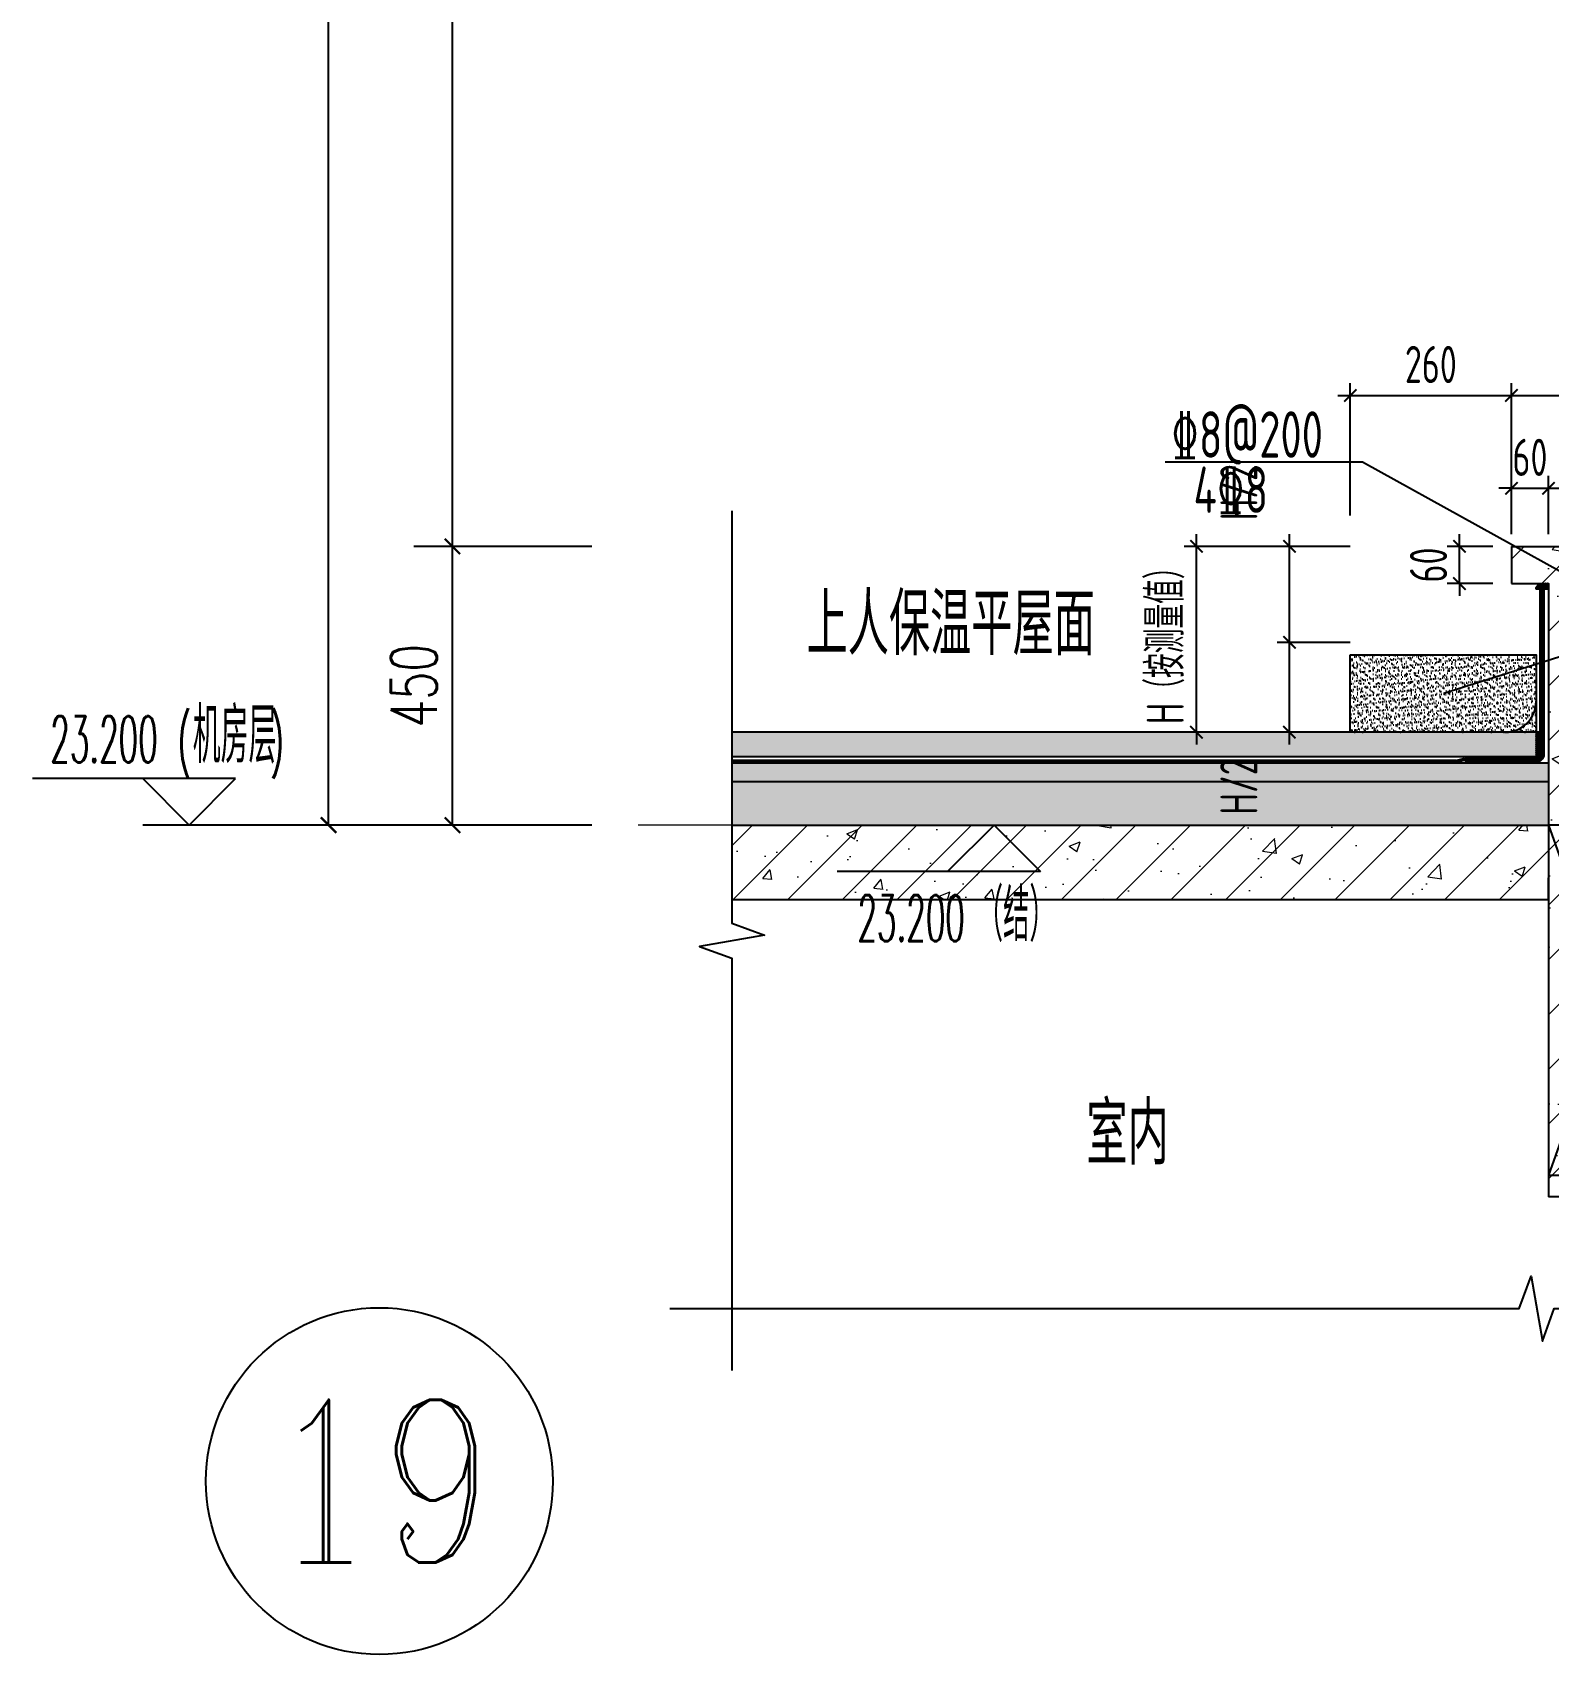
# Model space of a CAD drawing. Extents: x -655480 to 203344, y -294099 to 287156.
# Drawn here: x 168175 to 170623, y 133688 to 136307 of the extents above; entities that cross this region are included whole.
import ezdxf
from ezdxf.enums import TextEntityAlignment as Align

# ---------------------------------------------------------------- set-up
doc = ezdxf.new("R2010")
doc.units = 0
doc.header["$LTSCALE"] = 1000
doc.linetypes.add('DASH', pattern=[0.35, 0.25, -0.1])
doc.linetypes.add('DOTE', pattern=[2.42, 2, -0.2, 0.02, -0.2])
doc.layers.get('0').update_dxf_attribs({"linetype": 'CONTINUOUS'})
doc.layers.get('DEFPOINTS').update_dxf_attribs({"linetype": 'CONTINUOUS'})
for name, color, linetype in [('3-屋面构造层', 157, 'CONTINUOUS'), ('AXIS', 3, 'CONTINUOUS'), ('DIM', 2, 'CONTINUOUS'), ('DIM_ELEV', 3, 'CONTINUOUS'), ('DIM_IDEN', 67, 'CONTINUOUS'), ('DIM_SYMB', 3, 'CONTINUOUS'), ('PUB_DIM', 3, 'CONTINUOUS'), ('PUB_TEXT', 2, 'CONTINUOUS'), ('REIN', 6, 'CONTINUOUS'), ('S-大样-砼线', 7, 'CONTINUOUS'), ('S-引出线', 40, 'CONTINUOUS'), ('TEXT', 2, 'CONTINUOUS'), ('WALL', 5, 'CONTINUOUS'), ('立面-看线', 251, 'CONTINUOUS')]:
    doc.layers.add(name, color=color, linetype=linetype)
for name, color, linetype, lineweight in [('AXIS_TEXT', 7, 'CONTINUOUS', 20), ('DOTE', 19, 'DOTE', 9), ('PUB_HATCH', 8, 'CONTINUOUS', 9)]:
    doc.layers.add(name, color=color, linetype=linetype, lineweight=lineweight)
doc.styles.add('_TCH_AXIS', font='COMPLEX', dxfattribs={"bigfont": 'GBCBIG'})
doc.styles.add('_TCH_DIM', font='SIMPLEX.shx', dxfattribs={"width": 0.7, "bigfont": 'GBCBIG.shx'})
doc.styles.add('_TCH_DIM_T3', font='SIMPLEX', dxfattribs={"width": 0.705882, "bigfont": 'GBCBIG'})
doc.styles.add('TSSD_DIMENSION', font='Tssdeng.shx', dxfattribs={"width": 0.7, "bigfont": 'tssdchn.shx'})
doc.styles.add('TSSD_REIN', font='tssdeng.shx', dxfattribs={"width": 0.7, "height": 300, "bigfont": 'tssdchn.shx'})
doc.dimstyles.new('_TCH_ARCH&&25', dxfattribs={"dimtxt": 74.375, "dimasz": 25, "dimexe": 62.5, "dimexo": 75, "dimgap": 25, "dimtad": 1, "dimdec": 0, "dimzin": 0, "dimdsep": 46, "dimtxsty": '_TCH_DIM_T3', "dimblk": 'ARCHTICK', "dimcen": 0.09, "dimclrt": 7, "dimazin": 0, "dimtfac": 1, "dimtdec": 0, "dimtix": 1, "dimtmove": 2, "dimatfit": 3, "dimldrblk": 'ARCHTICK', "dimfxl": 1, "dimtolj": 1, "dimtzin": 0, "dimarcsym": 0})
doc.dimstyles.new('TSSD_20_20', dxfattribs={"dimtxt": 60, "dimasz": 20, "dimexe": 20, "dimexo": 50, "dimgap": 20, "dimtad": 1, "dimdec": 0, "dimzin": 0, "dimdsep": 46, "dimtxsty": 'TSSD_DIMENSION', "dimblk": 'ARCHTICK', "dimblk1": 'ARCHTICK', "dimblk2": 'ARCHTICK', "dimcen": 0, "dimdle": 20, "dimclrt": 7, "dimadec": 0, "dimazin": 0, "dimtfac": 1, "dimtdec": 0, "dimtix": 1, "dimtmove": 2, "dimatfit": 3, "dimfxl": 1, "dimtolj": 1, "dimtzin": 0, "dimarcsym": 0})
pattern_1 = [(45, (-512502.044, 291727.59), (-44.194174, 44.194174), []), (50, (-512502.04, 291727.59), (179.315046, -15.688034), [18.75, -206.25]), (355, (-512502.04, 291727.6), (-34.687833, 188.048033), [15, -165]), (100.4514, (-512487.1, 291726.28), (144.627345, 172.359886), [15.935047, -175.28553]), (46.1842, (-512502.04, 291777.6), (266.81026, -41.379754), [28.125, -309.375]), (96.6356, (-512479.8, 291774.14), (233.66568, 243.52947), [23.90257, -262.92825]), (351.1842, (-512502.04, 291777.6), (233.66549, 243.52965), [22.5, -247.5]), (21, (-512477.04, 291765.09), (149.226763, -100.654723), [18.75, -206.25]), (326, (-512477.04, 291765.1), (60.828833, 181.28751), [15, -165]), (71.4514, (-512464.6, 291756.7), (210.055657, 80.632624), [15.935047, -175.28553]), (37.5, (-512502.044, 291727.59), (3.039964, 83.2234635), [0, -163, 0, -167.5, 0, -165.625]), (7.5, (-512502.04, 291727.59), (65.767384, 98.602928), [0, -95.5, 0, -159.25, 0, -63.125]), (327.5, (-512557.794, 291727.59), (133.455609, -5.638718), [0, -62.5, 0, -195, 0, -258.75]), (317.5, (-512582.79, 291727.59), (145.796542, 25.026246), [0, -81.25, 0, -129.5, 0, -183.75])]

# ---------------------------------------------------------------- blocks, each defined once
blk = doc.blocks.new('_ArchTick')
at = {"color": 0, "linetype": 'ByBlock', "const_width": 0.15}
blk.add_lwpolyline([(-0.5, -0.5), (0.5, 0.5)], dxfattribs=at)
blk = doc.blocks.new('*D3535')
at = {"layer": 'DEFPOINTS', "color": 0, "transparency": 16777216}
for p in [(170054.5, 135477.3), (170352.8, 135477.3), (170352.8, 135177.3)]:
    blk.add_point(p, dxfattribs=at)
at = {"layer": 'DIM', "color": 0, "lineweight": -2, "transparency": 16777216}
for p, q in [((170054.5, 135477.3), (170054.5, 135497.3)), ((170302.8, 135477.3), (170034.5, 135477.3)), ((170054.4, 135177.3), (170054.5, 135477.3)), ((170302.8, 135177.3), (170034.4, 135177.3)), ((170054.4, 135177.3), (170054.4, 135157.3))]:
    blk.add_line(p, q, dxfattribs=at)
at = {"layer": 'DIM', "color": 0, "lineweight": -2, "transparency": 16777216, "xscale": 20, "yscale": 20, "zscale": 20}
for p, rotation in [((170054.5, 135477.3), 269.9914374680386), ((170054.4, 135177.3), 89.99143746803853)]:
    blk.add_blockref('_ArchTick', p, dxfattribs=dict(at, rotation=rotation))
at = {"layer": 'DIM', "color": 7, "transparency": 16777216, "insert": (170004.5, 135327.3), "char_height": 60, "attachment_point": 5, "rotation": 89.9914, "style": 'TSSD_DIMENSION'}
blk.add_mtext('\\A1;H（按测量值）', dxfattribs=at)
blk = doc.blocks.new('*D3536')
at = {"layer": 'DEFPOINTS', "color": 0, "transparency": 16777216}
for p in [(170204.5, 135477.3), (170352.8, 135477.3), (170352.8, 135322.3)]:
    blk.add_point(p, dxfattribs=at)
at = {"layer": 'DIM', "color": 0, "lineweight": -2, "transparency": 16777216}
for p, q in [((170204.5, 135302.3), (170204.5, 135497.3)), ((170302.8, 135477.3), (170184.5, 135477.3)), ((170302.8, 135322.3), (170184.5, 135322.3))]:
    blk.add_line(p, q, dxfattribs=at)
at = {"layer": 'DIM', "color": 0, "lineweight": -2, "transparency": 16777216, "xscale": 20, "yscale": 20, "zscale": 20}
for p, rotation in [((170204.5, 135477.3), 89.99143746801619), ((170204.5, 135322.3), 269.9914374680162)]:
    blk.add_blockref('_ArchTick', p, dxfattribs=dict(at, rotation=rotation))
at = {"layer": 'DIM', "color": 7, "transparency": 16777216, "insert": (170122.8, 135564.9), "char_height": 60, "attachment_point": 5, "rotation": 89.9914, "style": 'TSSD_DIMENSION'}
blk.add_mtext('\\A1;H/2', dxfattribs=at)
blk = doc.blocks.new('*D3537')
at = {"layer": 'DEFPOINTS', "color": 0, "transparency": 16777216}
for p in [(170204.5, 135322.3), (170352.8, 135322.3), (170352.8, 135177.3)]:
    blk.add_point(p, dxfattribs=at)
at = {"layer": 'DIM', "color": 0, "lineweight": -2, "transparency": 16777216}
for p, q in [((170204.4, 135157.3), (170204.5, 135342.3)), ((170302.8, 135322.3), (170184.5, 135322.3)), ((170302.8, 135177.3), (170184.4, 135177.3))]:
    blk.add_line(p, q, dxfattribs=at)
at = {"layer": 'DIM', "color": 0, "lineweight": -2, "transparency": 16777216, "xscale": 20, "yscale": 20, "zscale": 20}
for p, rotation in [((170204.5, 135322.3), 89.99143746803242), ((170204.4, 135177.3), 269.9914374680324)]:
    blk.add_blockref('_ArchTick', p, dxfattribs=dict(at, rotation=rotation))
at = {"layer": 'DIM', "color": 7, "transparency": 16777216, "insert": (170122.8, 135089.7), "char_height": 60, "attachment_point": 5, "rotation": 89.9914, "style": 'TSSD_DIMENSION'}
blk.add_mtext('\\A1;H/2', dxfattribs=at)
blk = doc.blocks.new('*D3540')
at = {"layer": 'DEFPOINTS', "color": 0, "transparency": 16777216}
for p in [(170822.8, 135721.1), (170562.8, 135477.3), (170822.8, 135477.3)]:
    blk.add_point(p, dxfattribs=at)
at = {"layer": 'DIM', "color": 0, "lineweight": -2, "transparency": 16777216}
for p, q in [((170562.8, 135527.3), (170562.8, 135741.1)), ((170822.8, 135527.3), (170822.8, 135741.1)), ((170542.8, 135721.1), (170842.8, 135721.1))]:
    blk.add_line(p, q, dxfattribs=at)
at = {"layer": 'DIM', "color": 0, "lineweight": -2, "transparency": 16777216, "xscale": 20, "yscale": 20, "zscale": 20, "rotation": 180}
blk.add_blockref('_ArchTick', (170562.8, 135721.1), dxfattribs=at)
at = {"layer": 'DIM', "color": 0, "lineweight": -2, "transparency": 16777216, "xscale": 20, "yscale": 20, "zscale": 20}
blk.add_blockref('_ArchTick', (170822.8, 135721.1), dxfattribs=at)
at = {"layer": 'DIM', "color": 7, "transparency": 16777216, "insert": (170692.8, 135771.1), "char_height": 60, "attachment_point": 5, "style": 'TSSD_DIMENSION'}
blk.add_mtext('\\A1;260', dxfattribs=at)
blk = doc.blocks.new('*D3541')
at = {"layer": 'DEFPOINTS', "color": 0, "transparency": 16777216}
for p in [(170562.8, 135721.1), (170302.8, 135477.3), (170562.8, 135477.3)]:
    blk.add_point(p, dxfattribs=at)
at = {"layer": 'DIM', "color": 0, "lineweight": -2, "transparency": 16777216}
for p, q in [((170302.8, 135527.3), (170302.8, 135741.1)), ((170562.8, 135527.3), (170562.8, 135741.1)), ((170282.8, 135721.1), (170582.8, 135721.1))]:
    blk.add_line(p, q, dxfattribs=at)
at = {"layer": 'DIM', "color": 0, "lineweight": -2, "transparency": 16777216, "xscale": 20, "yscale": 20, "zscale": 20, "rotation": 180}
blk.add_blockref('_ArchTick', (170302.8, 135721.1), dxfattribs=at)
at = {"layer": 'DIM', "color": 0, "lineweight": -2, "transparency": 16777216, "xscale": 20, "yscale": 20, "zscale": 20}
blk.add_blockref('_ArchTick', (170562.8, 135721.1), dxfattribs=at)
at = {"layer": 'DIM', "color": 7, "transparency": 16777216, "insert": (170432.8, 135771.1), "char_height": 60, "attachment_point": 5, "style": 'TSSD_DIMENSION'}
blk.add_mtext('\\A1;260', dxfattribs=at)
blk = doc.blocks.new('*D3545')
at = {"layer": 'DEFPOINTS', "color": 0, "transparency": 16777216}
for p in [(170479, 135477.3), (170582.8, 135477.3), (170582.8, 135417.3)]:
    blk.add_point(p, dxfattribs=at)
at = {"layer": 'DIM', "color": 0, "lineweight": -2, "transparency": 16777216}
for p, q in [((170479, 135477.3), (170479, 135497.3)), ((170532.8, 135477.3), (170459, 135477.3)), ((170479, 135417.3), (170479, 135477.3)), ((170532.8, 135417.3), (170459, 135417.3)), ((170479, 135417.3), (170479, 135397.3))]:
    blk.add_line(p, q, dxfattribs=at)
at = {"layer": 'DIM', "color": 0, "lineweight": -2, "transparency": 16777216, "xscale": 20, "yscale": 20, "zscale": 20}
for p, rotation in [((170479, 135477.3), 270), ((170479, 135417.3), 90)]:
    blk.add_blockref('_ArchTick', p, dxfattribs=dict(at, rotation=rotation))
at = {"layer": 'DIM', "color": 7, "transparency": 16777216, "insert": (170429, 135447.3), "char_height": 60, "attachment_point": 5, "rotation": 90, "style": 'TSSD_DIMENSION'}
blk.add_mtext('\\A1;60', dxfattribs=at)
blk = doc.blocks.new('*D3546')
at = {"layer": 'DEFPOINTS', "color": 0, "transparency": 16777216}
for p in [(170622.8, 135571.1), (170562.8, 135447.3), (170622.8, 135447.3)]:
    blk.add_point(p, dxfattribs=at)
at = {"layer": 'DIM', "color": 0, "lineweight": -2, "transparency": 16777216}
for p, q in [((170562.8, 135497.3), (170562.8, 135591.1)), ((170622.8, 135497.3), (170622.8, 135591.1)), ((170562.8, 135571.1), (170542.8, 135571.1)), ((170562.8, 135571.1), (170622.8, 135571.1)), ((170622.8, 135571.1), (170642.8, 135571.1))]:
    blk.add_line(p, q, dxfattribs=at)
at = {"layer": 'DIM', "color": 0, "lineweight": -2, "transparency": 16777216, "xscale": 20, "yscale": 20, "zscale": 20}
blk.add_blockref('_ArchTick', (170562.8, 135571.1), dxfattribs=at)
at = {"layer": 'DIM', "color": 0, "lineweight": -2, "transparency": 16777216, "xscale": 20, "yscale": 20, "zscale": 20, "rotation": 180}
blk.add_blockref('_ArchTick', (170622.8, 135571.1), dxfattribs=at)
at = {"layer": 'DIM', "color": 7, "transparency": 16777216, "insert": (170592.8, 135621.1), "char_height": 60, "attachment_point": 5, "style": 'TSSD_DIMENSION'}
blk.add_mtext('\\A1;60', dxfattribs=at)
blk = doc.blocks.new('*D3547')
at = {"layer": 'DEFPOINTS', "color": 0, "transparency": 16777216}
for p in [(168853.3, 135477.3), (169153.3, 135477.3), (169153.3, 135027.3)]:
    blk.add_point(p, dxfattribs=at)
at = {"layer": 'PUB_DIM', "color": 0, "lineweight": -2, "transparency": 16777216}
for p, q in [((169078.3, 135477.3), (168790.8, 135477.3)), ((168853.3, 135027.3), (168853.3, 135477.3)), ((169078.3, 135027.3), (168790.8, 135027.3))]:
    blk.add_line(p, q, dxfattribs=at)
at = {"layer": 'PUB_DIM', "color": 0, "lineweight": -2, "transparency": 16777216, "xscale": 25, "yscale": 25, "zscale": 25}
for p, rotation in [((168853.3, 135477.3), 90), ((168853.3, 135027.3), 270)]:
    blk.add_blockref('_ArchTick', p, dxfattribs=dict(at, rotation=rotation))
at = {"layer": 'PUB_DIM', "color": 7, "transparency": 16777216, "insert": (168791.1, 135252.3), "char_height": 74.38, "attachment_point": 5, "rotation": 90, "style": '_TCH_DIM_T3'}
blk.add_mtext('\\A1;450', dxfattribs=at)
blk = doc.blocks.new('*D3548')
at = {"layer": 'DEFPOINTS', "color": 0, "transparency": 16777216}
for p in [(168853.3, 137677.3), (169153.3, 137677.3), (169153.3, 135477.3)]:
    blk.add_point(p, dxfattribs=at)
at = {"layer": 'PUB_DIM', "color": 0, "lineweight": -2, "transparency": 16777216}
for p, q in [((169078.3, 137677.3), (168790.8, 137677.3)), ((168853.3, 135477.3), (168853.3, 137677.3)), ((169078.3, 135477.3), (168790.8, 135477.3))]:
    blk.add_line(p, q, dxfattribs=at)
at = {"layer": 'PUB_DIM', "color": 0, "lineweight": -2, "transparency": 16777216, "xscale": 25, "yscale": 25, "zscale": 25}
for p, rotation in [((168853.3, 137677.3), 90), ((168853.3, 135477.3), 270)]:
    blk.add_blockref('_ArchTick', p, dxfattribs=dict(at, rotation=rotation))
at = {"layer": 'PUB_DIM', "color": 7, "transparency": 16777216, "insert": (168791.1, 136577.3), "char_height": 74.38, "attachment_point": 5, "rotation": 90, "style": '_TCH_DIM_T3'}
blk.add_mtext('\\A1;2200', dxfattribs=at)
blk = doc.blocks.new('*D3551')
at = {"layer": 'DEFPOINTS', "color": 0, "transparency": 16777216}
for p in [(168653.3, 137927.3), (169153.3, 137927.3), (169153.3, 135027.3)]:
    blk.add_point(p, dxfattribs=at)
at = {"layer": 'PUB_DIM', "color": 0, "lineweight": -2, "transparency": 16777216}
for p, q in [((169078.3, 137927.3), (168590.8, 137927.3)), ((168653.3, 135027.3), (168653.3, 137927.3)), ((169078.3, 135027.3), (168590.8, 135027.3))]:
    blk.add_line(p, q, dxfattribs=at)
at = {"layer": 'PUB_DIM', "color": 0, "lineweight": -2, "transparency": 16777216, "xscale": 25, "yscale": 25, "zscale": 25}
for p, rotation in [((168653.3, 137927.3), 90), ((168653.3, 135027.3), 270)]:
    blk.add_blockref('_ArchTick', p, dxfattribs=dict(at, rotation=rotation))
at = {"layer": 'PUB_DIM', "color": 7, "transparency": 16777216, "insert": (168591.1, 136477.3), "char_height": 74.38, "attachment_point": 5, "rotation": 90, "style": '_TCH_DIM_T3'}
blk.add_mtext('\\A1;2900', dxfattribs=at)
blk = doc.blocks.new('20210809.04175823')
at = {"layer": 'REIN', "const_width": 9}
blk.add_lwpolyline([(87795.5, 66684), (87795.5, 67513.4), (87946.6, 67513.4), (87946.6, 66678.4)], dxfattribs=at)
at = {"layer": 'REIN', "const_width": 8}
for points in [[(87808.2, 67496.1, 1), (87816.2, 67496.1, 1)], [(87926, 67496.1, 1), (87934, 67496.1, 1)], [(87808.2, 67290.1, 1), (87816.2, 67290.1, 1)], [(87926, 67290.1, 1), (87934, 67290.1, 1)]]:
    blk.add_lwpolyline(points, format="xyb", close=True, dxfattribs=at)
at = {"layer": 'S-大样-砼线'}
for p, q in [((87773.3, 67080.9), (87973.3, 66515.9)), ((87973.3, 67080.9), (87773.3, 66515.9))]:
    blk.add_line(p, q, dxfattribs=at)
blk.add_lwpolyline([(87973.3, 67080.9), (87773.3, 67080.9), (87773.3, 66515.9), (87973.3, 66515.9)], close=True, dxfattribs=at)
at = {"layer": 'S-引出线'}
blk.add_lwpolyline([(87846.2, 67460.1), (87472.9, 67667.2), (87154.5, 67667.2)], dxfattribs=at)
at = {"layer": 'TEXT', "style": 'TSSD_REIN', "width": 0.7}
for s, p in [('%%1328@200', (87164, 67674.1)), ('4%%1328', (87200.1, 67585))]:
    blk.add_text(s, height=75, rotation=0, dxfattribs=at).set_placement(p)

msp = doc.modelspace()

# ---------------------------------------------------------------- hatches: boundary and pattern name
at = {"layer": '3-屋面构造层'}
h = msp.add_hatch(dxfattribs=at)
h.set_pattern_fill('隔热材料01', color=256, scale=7.692308, style=0)
h.set_pattern_definition([(270, (-1808287.2918, -750872.203), (3.846153863, -7e-16), [0.385980771, -3.460173092]), (270, (-1808290.1732, -750872.203), (3.846153863, -7e-16), [0.385980771, -3.460173092]), (90, (-1808288.2108, -750874.813), (-3.846153863, 2e-16), [0.385980771, -3.460173092]), (90, (-1808289.2542, -750874.813), (-3.846153863, 2e-16), [0.385980771, -3.460173092]), (180, (-1808286.8085, -750875.431), (-5e-16, -3.846153863), [3.848019248, 0.0018653846]), (135, (-1808287.882, -750875.238), (2e-16, 3.8461441747), [0.328307694, -5.110980792]), (116.56505, (-1808284.2681, -750875.0059), (8.6793e-06, 3.8461487416), [0.215769232, -8.384500037]), (116.56505, (-1808288.1143, -750875.0059), (8.6793e-06, 3.8461487416), [0.215769232, -8.384500037]), (153.43495, (-1808283.65, -750875.431), (-8.6793e-06, 3.8461487416), [0.431538463, -8.168730805]), (153.43495, (-1808287.496, -750875.431), (-8.6793e-06, 3.8461487416), [0.431538463, -8.168730805]), (63.43495, (-1808284.3646, -750874.427), (-8.6793e-06, 3.8461487416), [2.054923086, -6.5453461826]), (63.43495, (-1808288.2108, -750874.427), (-8.6793e-06, 3.8461487416), [2.054923086, -6.5453461826]), (116.56505, (-1808283.4456, -750872.203), (8.6793e-06, 3.8461487416), [0.215769232, -8.384500037]), (116.56505, (-1808287.2918, -750872.203), (8.6793e-06, 3.8461487416), [0.215769232, -8.384500037]), (135, (-1808287.3883, -750872.01), (2e-16, 3.8461441747), [0.328307694, -5.110980792]), (153.43495, (-1808283.7743, -750871.778), (-8.6793e-06, 3.8461487416), [0.431538463, -8.168730805]), (153.43495, (-1808287.6204, -750871.778), (-8.6793e-06, 3.8461487416), [0.431538463, -8.168730805]), (45, (-1808290.0767, -750872.01), (2e-16, 3.8461441747), [0.328307694, -5.110980792]), (63.43495, (-1808286.327, -750872.203), (-8.6793e-06, 3.8461487416), [0.215769232, -8.384500037]), (63.43495, (-1808290.1732, -750872.203), (-8.6793e-06, 3.8461487416), [0.215769232, -8.384500037]), (26.56505, (-1808285.9984, -750871.778), (8.6793e-06, 3.8461487416), [0.431538463, -8.168730805]), (26.56505, (-1808289.8446, -750871.778), (8.6793e-06, 3.8461487416), [0.431538463, -8.168730805]), (116.56505, (-1808285.408, -750874.427), (8.6793e-06, 3.8461487416), [2.054923086, -6.5453461826]), (116.56505, (-1808289.2542, -750874.427), (8.6793e-06, 3.8461487416), [2.054923086, -6.5453461826]), (45, (-1808289.5828, -750875.238), (2e-16, 3.8461441747), [0.328307694, -5.110980792]), (63.43495, (-1808285.5045, -750875.0059), (-8.6793e-06, 3.8461487416), [0.215769232, -8.384500037]), (63.43495, (-1808289.3507, -750875.0059), (-8.6793e-06, 3.8461487416), [0.215769232, -8.384500037]), (26.56505, (-1808286.1227, -750875.431), (8.6793e-06, 3.8461487416), [0.431538463, -8.168730805]), (26.56505, (-1808289.969, -750875.431), (8.6793e-06, 3.8461487416), [0.431538463, -8.168730805])])
edge = h.paths.add_edge_path()
edge.add_arc((170612.02, 135408.07), 9.23, 90, 180, ccw=False)
edge.add_line((170612.02, 135417.3), (170622.79, 135417.3))
edge.add_line((170622.79, 135417.3), (170622.79, 135408.07))
edge.add_line((170622.79, 135408.07), (170602.79, 135408.07))
h = msp.add_hatch(dxfattribs=at)
h.set_pattern_fill('混凝土', color=256, scale=5, angle=-1.14576, style=0)
h.set_pattern_definition([(48.8542372, (-1891048.776, -794964.064), (35.7930991, -3.8540962), [3.75, -41.25]), (353.8542372, (-1891048.776, -794964.064), (-6.18413784, 37.7408106), [3, -33]), (99.3056372, (-1891045.793, -794964.385), (29.6089874, 33.88669106), [3.1870095, -35.0571056]), (45.0384372, (-1891048.576, -794954.066), (53.1858973, -9.3413237), [5.625, -61.875]), (95.4898372, (-1891044.144, -794954.844), (47.6977146, 47.7616795), [4.7805144, -52.58565]), (350.0384372, (-1891048.576, -794954.066), (47.6976773, 47.7617167), [4.5, -49.5]), (19.8542372, (-1891043.627, -794956.665), (29.43684693, -20.72370726), [3.75, -41.25]), (324.8542372, (-1891043.627, -794956.665), (12.88833923, 36.00698624), [3, -33]), (70.3056372, (-1891041.174, -794958.392), (42.32519773, 15.28324586), [3.1870095, -35.0571056]), (36.35423716, (-1891048.776, -794964.064), (0.9406985, 16.62920733), [0, -32.6, 0, -33.5, 0, -33.125]), (6.3542372, (-1891048.776, -794964.064), (13.54517982, 19.45362572), [0, -19.1, 0, -31.85, 0, -12.625]), (326.35423716, (-1891059.924, -794963.841), (26.66323482, -1.66123381), [0, -12.5, 0, -39, 0, -51.75]), (316.3542372, (-1891064.923, -794963.74), (29.25356332, 4.4211788), [0, -16.25, 0, -25.9, 0, -36.75])])
h.paths.add_polyline_path([(169304.51, 135137.3), (169304.51, 135177.3), (170602.79, 135177.3), (170602.79, 135137.3)])
h = msp.add_hatch(dxfattribs=at)
h.set_pattern_fill('隔热材料03', color=256, scale=12.5, style=0)
h.set_pattern_definition([(113.578, (-2308704.6218, -376559.3346), (-0.0086926214, 6.2699620763), [1.075, -0.5693125, 2.8375, -0.5693125, 1.075, -0.6825]), (66.42, (-2308702.9847, -376559.3346), (2.7277878508, 6.04248e-05), [1.075, -0.5693125, 2.840375, -0.5693125, 1.075, -0.6825]), (180, (-2308702.985, -376559.3346), (0, 6.25), [1.636625, -1.0910625]), (180, (-2308704.3486, -376553.7096), (0, 6.25), [1.636625, -1.0910625]), (90, (-2308702.553, -376558.3455), (2.72775, 2e-16), [0.52175, -5.72825]), (90, (-2308703.917, -376555.2205), (2.72775, 2e-16), [0.52175, -5.72825]), (90, (-2308705.053, -376558.3455), (2.72775, 2e-16), [0.52175, -5.72825]), (90, (-2308706.417, -376555.2205), (2.72775, 2e-16), [0.52175, -5.72825])])
edge = h.paths.add_edge_path()
edge.add_line((170609.04, 135177.3), (170609.04, 135141.35))
edge.add_arc((170602.79, 135141.35), 6.25, -90, 0, ccw=False)
edge.add_line((170602.79, 135135.1), (170602.79, 135177.3))
edge.add_line((170602.79, 135177.3), (170609.04, 135177.3))
h = msp.add_hatch(dxfattribs=at)
h.set_pattern_fill('焦渣矿渣', color=256, scale=4, angle=-1.14576, style=0)
h.set_pattern_definition([(358.85423716, (-1891048.776, -794954.064), (8.27546507, 13.69326162), [1.6, -14.4]), (298.85423716, (-1891048.776, -794954.064), (15.99644496, -0.32013217), [1.6, -14.4]), (238.85423716, (-1891047.176, -794954.096), (7.72097989, -14.01339379), [1.6, -14.4]), (268.8542372, (-1891042.377, -794954.192), (15.83683295, -8.3183365), [2.4, -11.456]), (268.8542372, (-1891040.778, -794954.224), (15.83683295, -8.3183365), [2.4, -11.456]), (268.8542372, (-1891039.178, -794954.256), (15.83683295, -8.3183365), [2.4, -11.456])])
h.paths.add_polyline_path([(169304.51, 135097.3), (169304.51, 135127.3), (170622.78, 135127.3), (170622.78, 135097.3)])
h = msp.add_hatch(dxfattribs=at)
h.set_pattern_fill('加气混凝土', color=256, scale=5, style=0)
h.set_pattern_definition([(0, (-1891031.076, -794982.364), (30, 60), [0, -60]), (0, (-1891066.176, -794990.464), (30, 60), [0, -60]), (0, (-1891046.676, -794991.064), (30, 60), [0, -60]), (0, (-1891025.376, -794973.364), (30, 60), [0, -60]), (0, (-1891050.276, -794994.064), (30, 60), [0, -60]), (0, (-1891019.376, -794935.564), (30, 60), [0, -60]), (0, (-1891037.676, -794940.364), (30, 60), [0, -60]), (0, (-1891028.076, -794947.864), (30, 60), [0, -60]), (0, (-1891076.976, -794949.064), (30, 60), [0, -60]), (0, (-1891047.576, -794951.764), (30, 60), [0, -60]), (0, (-1891058.976, -794967.064), (30, 60), [0, -60]), (0, (-1891058.376, -794989.564), (30, 60), [0, -60]), (0, (-1891035.876, -794991.964), (30, 60), [0, -60]), (0, (-1891019.376, -794965.564), (30, 60), [0, -60]), (0, (-1891075.476, -794974.864), (30, 60), [0, -60]), (0, (-1891070.376, -794964.664), (30, 60), [0, -60]), (0, (-1891046.976, -794968.864), (30, 60), [0, -60]), (0, (-1891055.376, -794977.564), (30, 60), [0, -60]), (0, (-1891060.176, -794957.764), (30, 60), [0, -60]), (0, (-1891052.676, -794935.264), (30, 60), [0, -60]), (0, (-1891073.076, -794987.464), (30, 60), [0, -60]), (0, (-1891040.076, -794947.564), (30, 60), [0, -60]), (0, (-1891067.976, -794946.664), (30, 60), [0, -60]), (0, (-1891072.776, -794938.864), (30, 60), [0, -60]), (130.601294, (-1891023.062, -794954.3494), (-149.999998343, 180.000000787), [2.6341554, -1103.7111]), (18.4349488, (-1891027.348, -794953.207), (149.999999447, 59.999999557), [2.710524, -376.76279]), (90, (-1891027.348, -794955.778), (30, 60), [2.5714284, -117.428565]), (161.565051, (-1891024.776, -794956.635), (-150.000000755, 59.999995527), [2.710524, -376.76279]), (53.1301023, (-1891024.776, -794956.635), (30.000000057, 59.99999997), [2.857143, -297.14285]), (135, (-1891022.49, -794987.207), (-30.00000363, 59.99999594), [2.424366, -167.28126]), (45, (-1891025.92, -794987.207), (29.9999998, 59.99999976), [2.424366, -167.28126]), (135, (-1891024.205, -794988.92), (-30.00000363, 59.99999594), [2.424366, -167.28126]), (45, (-1891024.205, -794988.92), (29.9999998, 59.99999976), [2.424366, -167.28126]), (116.565051, (-1891051.35, -794946.92), (-5.2e-06, 119.9999967), [3.1943826, -63.88765]), (180, (-1891052.776, -794944.064), (-30, 60), [3.4285716, -56.571425]), (63.4349488, (-1891057.633, -794946.92), (3e-07, 119.9999994), [3.1943826, -63.88765]), (116.565051, (-1891056.205, -794949.78), (-5.2e-06, 119.9999967), [3.1943826, -63.88765]), (0, (-1891056.205, -794949.78), (30, 60), [3.4285716, -56.571425]), (63.4349488, (-1891052.776, -794949.78), (3e-07, 119.9999994), [3.1943826, -63.88765]), (107.102728, (-1891028.7762, -794967.2065), (-89.9999965592, 300.000000484), [3.8861346, -1628.29025]), (143.972626, (-1891029.919, -794963.4923), (-569.999992774, 419.999999525), [3.8861346, -812.202]), (180, (-1891033.06, -794961.207), (-30, 60), [3.7142856, -56.28571]), (36.0273733, (-1891039.919, -794963.4923), (569.999995788, 419.999995472), [3.8861346, -812.202]), (71.5650511, (-1891041.062, -794966.921), (90.000000462, 299.999999483), [3.6140316, -375.85928]), (107.102728, (-1891039.919, -794970.635), (-89.9999965592, 300.000000484), [3.8861346, -1628.29025]), (143.972626, (-1891036.776, -794972.921), (-569.999992774, 419.999999525), [3.8861346, -812.202]), (0, (-1891036.776, -794972.92), (30, 60), [3.7142856, -56.28571]), (36.0273733, (-1891033.062, -794972.921), (569.999995788, 419.999995472), [3.8861346, -812.202]), (71.5650511, (-1891029.919, -794970.635), (90.000000462, 299.999999483), [3.6140316, -375.85928]), (150.255118, (-1891028.205, -794939.2065), (-90.000000213, 59.999999257), [2.303502, -481.43196]), (90, (-1891030.205, -794940.35), (30, 60), [2.2857144, -117.714275]), (29.7448813, (-1891030.205, -794940.3494), (90.000000053, 59.99999972), [2.303502, -481.43196]), (116.565051, (-1891042.205, -794981.78), (-5.2e-06, 119.9999967), [3.1943826, -63.88765]), (168.690067, (-1891043.6333, -794978.921), (-270.0000002, 59.999998494), [2.9137254, -608.96855]), (41.1859251, (-1891048.7762, -794980.3494), (749.999995456, 659.999994229), [3.0371844, -1272.5802]), (90, (-1891048.776, -794983.207), (30, 60), [2.857143, -117.14285]), (138.814074, (-1891046.4905, -794985.2065), (-749.999986669, 660.0000042036), [3.0371844, -1272.5802]), (16.6992442, (-1891046.4905, -794985.2065), (989.9999925516, 299.9999968578), [2.982945, -1249.85375]), (60.9453959, (-1891043.6333, -794984.3494), (29.9999999204, 59.9999994693), [2.9416086, -1232.53395]), (109.983106, (-1891067.3476, -794956.635), (-150.000000565, 419.9999988885), [3.3442002, -1401.21975]), (155.556045, (-1891068.4905, -794953.4923), (-390.0000014866, 179.9999962603), [3.4522986, -1446.51315]), (24.4439547, (-1891074.7762, -794953.4923), (390.0000001945, 179.9999991342), [3.4522986, -1446.51315]), (70.0168934, (-1891075.919, -794956.635), (150.0000004522, 419.999998958), [3.3442002, -1401.21975]), (109.983106, (-1891074.7762, -794959.778), (-150.000000565, 419.9999988885), [3.3442002, -1401.21975]), (160.016893, (-1891071.6333, -794960.921), (-150.000000088, 59.999997267), [3.3442002, -698.93775]), (19.9831065, (-1891071.6333, -794960.921), (149.999999176, 59.999999905), [3.3442002, -698.93775]), (70.0168934, (-1891068.4905, -794959.778), (150.0000004522, 419.999998958), [3.3442002, -1401.21975]), (122.005383, (-1891045.062, -794962.0637), (-30.000004026, 59.999996937), [2.6954232, -563.3434]), (18.4349488, (-1891049.062, -794960.635), (149.999999447, 59.999999557), [2.710524, -376.76279]), (90, (-1891049.062, -794963.207), (30, 60), [2.5714284, -117.428565]), (161.565051, (-1891046.49, -794964.064), (-150.000000755, 59.999995527), [2.710524, -376.76279]), (54.4623222, (-1891046.4905, -794964.0637), (209.9999996957, 299.9999995506), [2.457807, -1029.82115]), (116.565051, (-1891062.49, -794976.635), (-5.2e-06, 119.9999967), [3.1943826, -63.88765]), (180, (-1891063.92, -794973.78), (-30, 60), [3.142857, -56.85714]), (59.0362434, (-1891068.776, -794976.635), (30.000000098, 59.999999709), [3.3319728, -696.3822]), (120.963756, (-1891067.062, -794979.492), (-30.0000041, 59.999997245), [3.3319728, -696.3822]), (0, (-1891067.06, -794979.49), (30, 60), [3.142857, -56.85714]), (63.4349488, (-1891063.92, -794979.49), (3e-07, 119.9999994), [3.1943826, -63.88765])])
h.paths.add_polyline_path([(170622.79, 135027.3), (169304.51, 135027.3), (169304.51, 135057.3), (170622.79, 135057.3)])
at = {"layer": 'PUB_HATCH'}
h = msp.add_hatch(dxfattribs=at)
h.set_pattern_fill('钢筋混凝土', color=256, scale=25, style=0)
h.set_pattern_definition(pattern_1)
h.paths.add_polyline_path([(170562.79, 135417.3), (170622.79, 135417.3), (170822.79, 135477.3), (170562.79, 135477.3)])
h = msp.add_hatch(dxfattribs=at)
h.set_pattern_fill('钢筋混凝土', color=256, scale=25, style=0)
h.set_pattern_definition(pattern_1)
h.paths.add_polyline_path([(170822.79, 135477.3), (170622.79, 135417.3), (170622.79, 135027.3), (170689.46, 134987.3), (170822.79, 135027.3)])
h = msp.add_hatch(dxfattribs=at)
h.set_pattern_fill('钢筋混凝土', color=256, scale=25, style=0)
h.set_pattern_definition(pattern_1)
h.paths.add_polyline_path([(169304.51, 134907.3), (170622.79, 134907.3), (170689.46, 134987.3), (170622.79, 135027.3), (169304.51, 135027.3)])
h = msp.add_hatch(dxfattribs=at)
h.set_pattern_fill('钢筋混凝土', color=256, scale=25, style=0)
h.set_pattern_definition(pattern_1)
h.paths.add_polyline_path([(170689.46, 134987.3), (170622.79, 134907.3), (170622.79, 134942.3), (170756.12, 134908.97), (170822.79, 134942.3), (170822.79, 135027.3)])
h = msp.add_hatch(dxfattribs=at)
h.set_pattern_fill('钢筋混凝土', color=256, scale=25, style=0)
h.set_pattern_definition(pattern_1)
h.paths.add_polyline_path([(170756.12, 134908.97), (170622.79, 134942.3), (170622.79, 134427.3), (170822.79, 134427.3), (170822.79, 134842.3)])
at = {"layer": '立面-看线'}
h = msp.add_hatch(dxfattribs=at)
h.set_pattern_fill('碎沙', color=256, scale=4)
h.set_pattern_definition([(37.5, (-630750.45, -250134.6505), (-0.32000626, 9.78826475), [0, -7.7216, 0, -8.636, 0, -8.255]), (7.5, (-630750.45, -250134.65), (8.99046566, 14.33650201), [0, -4.1656, 0, -6.9596, 0, -2.667]), (327.5, (-630756.698, -250134.6505), (15.819847405, 0.02874369), [0, -2.54, 0, -9.144, 0, -11.938]), (317.5, (-630756.698, -250134.65), (15.27112905, 4.45858647), [0, -1.27, 0, -5.9944, 0, -6.858])])
h.paths.add_polyline_path([(170602.79, 135177.3), (170602.79, 135302.31), (170302.79, 135302.31), (170302.79, 135177.3)])
h = msp.add_hatch(dxfattribs=at)
h.set_pattern_fill('HONEY', color=256, scale=7)
h.set_pattern_definition([(0, (-2607950.05, -1166496.33), (16.66875, 9.623705), [11.1125, -22.225]), (120, (-2607950.05, -1166496.33), (-16.66874801, 9.62370845), [11.1125, -22.225]), (60, (-2607950.05, -1166496.33), (1.99e-06, 19.24741345), [-22.225, 11.1125])])
h.paths.add_polyline_path([(170622.79, 135057.3), (169304.51, 135057.3), (169304.51, 135097.3), (170622.79, 135097.3)])

# ---------------------------------------------------------------- linework, layer by layer
at = {"layer": '3-屋面构造层'}
for p, q in [((170609.04, 135177.3), (169304.51, 135177.3)), ((170602.79, 135177.3), (170602.79, 135135.1)), ((170602.8, 135137.3), (169304.51, 135137.3)), ((170622.78, 135127.3), (169304.51, 135127.3)), ((170622.78, 135097.3), (169304.51, 135097.3))]:
    msp.add_line(p, q, dxfattribs=at)
at = {"layer": '3-屋面构造层', "color": 251, "linetype": 'DASH', "ltscale": 0.05, "true_color": 0x636466, "const_width": 2.5}
for points in [[(170487.79, 135133.85), (170602.79, 135133.85, 0.4142136), (170610.29, 135141.35), (170610.29, 135408.07)], [(170487.79, 135130.1), (170602.79, 135130.1, 0.4142136), (170614.04, 135141.35), (170614.04, 135408.07)]]:
    msp.add_lwpolyline(points, format="xyb", dxfattribs=at)
at = {"layer": '3-屋面构造层', "color": 251, "true_color": 0x636466}
for points in [[(170487.79, 135132.6), (170602.79, 135132.6, 0.4142136), (170611.54, 135141.35), (170611.54, 135408.07)], [(170487.79, 135135.1), (170602.79, 135135.1, 0.4142136), (170609.04, 135141.35), (170609.04, 135408.07)], [(170487.79, 135131.35), (170602.79, 135131.35, 0.4142136), (170612.79, 135141.35), (170612.79, 135408.07), (170615.29, 135408.07), (170615.29, 135141.35, -0.4142136), (170602.79, 135128.85), (170487.79, 135128.85)]]:
    msp.add_lwpolyline(points, format="xyb", dxfattribs=at)
at = {"layer": '3-屋面构造层', "ltscale": 0.8}
msp.add_lwpolyline([(170602.79, 135408.07, -0.4142136), (170612.02, 135417.3), (170622.79, 135417.3), (170622.79, 135408.07), (170602.79, 135408.07)], format="xyb", dxfattribs=at)
at = {"layer": '3-屋面构造层', "color": 251, "linetype": 'DASH', "ltscale": 0.05, "true_color": 0x636466, "const_width": 2.5}
for points in [[(170473.89, 135130.1), (169304.51, 135130.1)], [(170487.79, 135133.85), (170473.89, 135130.1)]]:
    msp.add_lwpolyline(points, dxfattribs=at)
at = {"layer": '3-屋面构造层', "color": 251, "true_color": 0x636466}
for points in [[(170473.89, 135131.35), (169304.51, 135131.35)], [(170487.23, 135134.97), (170473.33, 135131.22)], [(170474.45, 135128.98), (170488.35, 135132.73)], [(169304.51, 135128.85), (170473.89, 135128.85)]]:
    msp.add_lwpolyline(points, dxfattribs=at)
at = {"layer": '3-屋面构造层'}
msp.add_arc((170552.79, 135227.3), 50, 270, 360, dxfattribs=at)
at = {"layer": 'AXIS', "color": 6}
msp.add_circle((168735.34, 133967.93), 280, dxfattribs=at)
at = {"layer": 'DIM_ELEV'}
for p, q in [((168503.32, 135102.3), (168175.32, 135102.3)), ((168428.32, 135027.3), (168353.32, 135102.3)), ((168428.32, 135027.3), (168503.32, 135102.3)), ((168853.32, 135027.3), (168353.32, 135027.3))]:
    msp.add_line(p, q, dxfattribs=at)
at = {"layer": 'DIM_ELEV', "color": 3}
for p, q in [((169727.63, 135027.3), (169652.63, 134952.3)), ((169727.63, 135027.3), (169802.63, 134952.3)), ((169802.63, 134952.3), (169474.63, 134952.3))]:
    msp.add_line(p, q, dxfattribs=at)
at = {"layer": 'DIM_IDEN'}
msp.add_line((170453.5, 135240.42), (170969.03, 135402.72), dxfattribs=at)
at = {"layer": 'DIM_SYMB'}
for points in [[(169304.51, 135534.56), (169304.51, 134868.68), (169357.01, 134849.57), (169252.01, 134831.05), (169304.51, 134812.43), (169304.51, 134146.54)], [(169204.51, 134246.54), (170575.52, 134246.54), (170594.63, 134299.04), (170613.15, 134194.04), (170631.77, 134246.54), (172002.79, 134246.54)]]:
    msp.add_lwpolyline(points, dxfattribs=at)
at = {"layer": 'DOTE', "color": 1, "linetype": 'DOTE', "ltscale": 0.2}
msp.add_line((171902.79, 135027.3), (169153.32, 135027.3), dxfattribs=at)
at = {"layer": 'WALL'}
for p, q in [((170562.79, 135477.3), (170822.79, 135477.3)), ((170562.79, 135477.3), (170562.79, 135417.3)), ((170562.79, 135417.3), (170622.79, 135417.3)), ((170622.79, 135417.3), (170622.79, 135027.3)), ((169304.51, 135027.3), (170622.79, 135027.3)), ((169304.51, 135027.3), (169304.51, 134907.3)), ((170622.79, 134907.3), (170622.79, 134942.3)), ((170622.79, 134942.3), (170622.79, 134427.3)), ((169304.51, 134907.3), (170622.79, 134907.3)), ((170822.79, 134427.3), (170622.79, 134427.3))]:
    msp.add_line(p, q, dxfattribs=at)
msp.add_lwpolyline([(170302.79, 135302.31), (170602.79, 135302.31), (170602.79, 135177.3), (170302.79, 135177.3)], close=True, dxfattribs=at)

# ---------------------------------------------------------------- block references
at = {"layer": 'REIN'}
msp.add_blockref('20210809.04175823', (82849.5, 67946.36), dxfattribs=at)

# ---------------------------------------------------------------- texts
at = {"layer": 'AXIS_TEXT', "color": 6, "style": '_TCH_AXIS'}
msp.add_text('19', height=262.756, dxfattribs=at).set_placement((168553.91, 133836.55), (168916.76, 133836.55), align=Align.FIT)
at = {"layer": 'DIM_ELEV', "color": 7, "style": '_TCH_DIM'}
for s, height, width, p in [('（结）', 84.397, 0.7, (169699.69, 134839.78)), ('23.200', 74.375, 0.494118, (169507.19, 134839.78))]:
    msp.add_text(s, height=height, dxfattribs=dict(at, width=width)).set_placement(p)
at = {"layer": 'PUB_TEXT'}
for s, height, style, width, p in [('上人保温平屋面', 100, 'TSSD_REIN', 0.7, (169425, 135301.65)), ('(', 74.38, '_TCH_DIM', 0.494118, (168409.62, 135127.33)), ('机房层', 89.362, '_TCH_DIM', 0.7, (168434.12, 135127.33)), (')', 74.38, '_TCH_DIM', 0.494118, (168559.22, 135127.33)), ('23.200', 74.375, '_TCH_DIM', 0.494118, (168204.22, 135128.55)), ('室内', 100, 'TSSD_REIN', 0.7, (169876.66, 134479.32))]:
    msp.add_text(s, height=height, dxfattribs=dict(at, style=style, width=width)).set_placement(p)

# ---------------------------------------------------------------- dimensions: what is measured, and where the dimension line sits
at = {"layer": 'DIM'}
for p1, p2, distance, picture, middle in [((170302.79, 135477.3), (170562.79, 135477.3), 243.82, '*D3541', (170432.79, 135771.12)), ((170562.79, 135477.3), (170822.79, 135477.3), 243.82, '*D3540', (170692.79, 135771.12)), ((170562.79, 135447.3), (170622.79, 135447.3), 123.82, '*D3546', (170592.79, 135621.12)), ((170582.79, 135417.3), (170582.79, 135477.3), 103.82, '*D3545', (170428.97, 135447.3))]:
    dim = msp.add_aligned_dim(p1=p1, p2=p2, distance=distance, dimstyle='TSSD_20_20', dxfattribs=at)
    dim.commit()
    dim.dimension.update_dxf_attribs({"geometry": picture, "text_midpoint": middle})
for base, p1, p2, picture, middle in [((170204.48, 135477.3), (170352.81, 135322.27), (170352.84, 135477.27), '*D3536', (170122.83, 135564.92)), ((170204.46, 135322.29), (170352.79, 135177.31), (170352.81, 135322.27), '*D3537', (170122.76, 135089.73))]:
    dim = msp.add_linear_dim(base=base, p1=p1, p2=p2, angle=89.99144, text='H/2', dimstyle='TSSD_20_20', dxfattribs=at)
    dim.commit()
    dim.dimension.update_dxf_attribs({"geometry": picture, "text_midpoint": middle, "dimtype": 161})
dim = msp.add_aligned_dim(p1=(170352.79, 135177.29), p2=(170352.84, 135477.27), distance=298.35, text='H（按测量值）', dimstyle='TSSD_20_20', dxfattribs=at)
dim.commit()
dim.dimension.update_dxf_attribs({"geometry": '*D3535', "text_midpoint": (170004.46, 135327.33)})
at = {"layer": 'PUB_DIM'}
for p1, p2, distance, picture, middle in [((169153.32, 135027.3), (169153.32, 137927.3), 500, '*D3551', (168591.13, 136477.3)), ((169153.32, 135477.3), (169153.32, 137677.3), 300, '*D3548', (168791.13, 136577.3)), ((169153.32, 135027.3), (169153.32, 135477.3), 300, '*D3547', (168791.13, 135252.3))]:
    dim = msp.add_aligned_dim(p1=p1, p2=p2, distance=distance, dimstyle='_TCH_ARCH&&25', dxfattribs=at)
    dim.commit()
    dim.dimension.update_dxf_attribs({"geometry": picture, "text_midpoint": middle})

doc.saveas('drawing.dxf')
